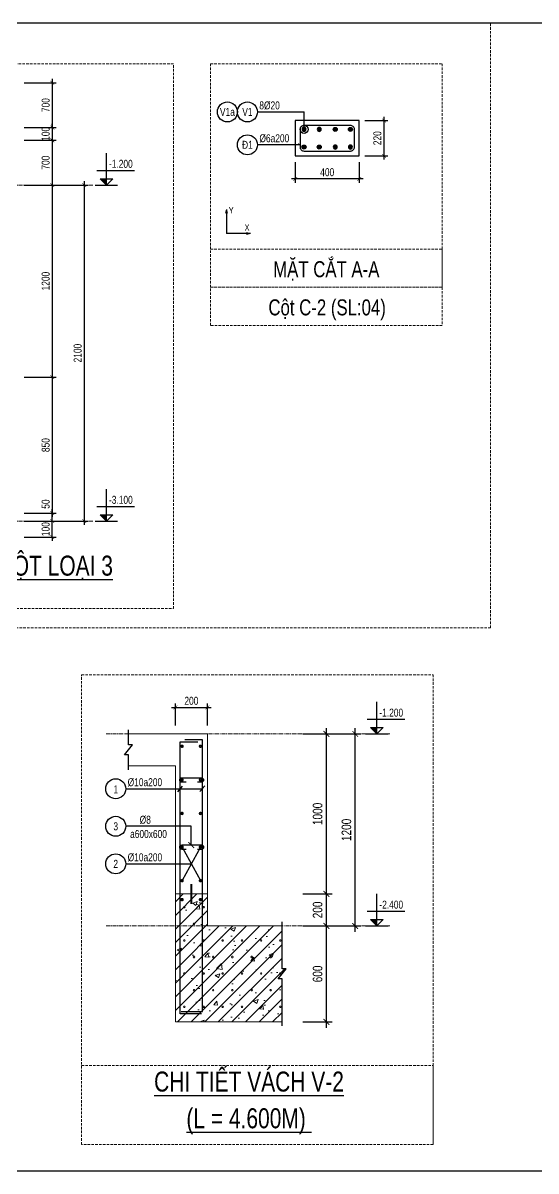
# Model space of a CAD drawing. Extents: x -165145 to 691808, y -202842 to 311040.
# Drawn here: x 249643 to 252848, y 34207 to 41382 of the extents above; entities that cross this region are included whole.
import ezdxf
from ezdxf.enums import TextEntityAlignment as Align

# ---------------------------------------------------------------- set-up
doc = ezdxf.new("R2010")
doc.units = 0
doc.header["$LTSCALE"] = 10
doc.header["$MEASUREMENT"] = 0
doc.linetypes.add('CENTER', pattern=[2, 1.25, -0.25, 0.25, -0.25])
doc.linetypes.add('HIDDEN', pattern=[2.3807, 1.587, -0.7937])
doc.layers.get('0').update_dxf_attribs({"linetype": 'CONTINUOUS'})
doc.layers.get('Defpoints').update_dxf_attribs({"color": 5, "linetype": 'CONTINUOUS'})
for name, color, linetype in [('6', 6, 'CONTINUOUS'), ('GE_KC_BORDER', 7, 'CONTINUOUS'), ('GE_KC_CHI', 1, 'CONTINUOUS'), ('GE_KC_SNODE', 6, 'CONTINUOUS'), ('GE_KC_STEEL', 6, 'CONTINUOUS'), ('GE_KC_TEXT_BIG', 4, 'CONTINUOUS'), ('GE_KC_TEXT_TK', 4, 'CONTINUOUS'), ('KCS_CHI', 1, 'CONTINUOUS'), ('KCS_HATCH', 201, 'CONTINUOUS')]:
    doc.layers.add(name, color=color, linetype=linetype)
for name, color, linetype, lineweight in [('9', 9, 'CONTINUOUS', 9), ('GE_KC_DIM', 1, 'CONTINUOUS', 20), ('GE_KC_HATCH', 250, 'CONTINUOUS', 20), ('GE_KC_NETKHUAT', 9, 'HIDDEN', 20), ('GE_KC_NETTHAY', 2, 'CONTINUOUS', 20), ('GE_KC_TEXT', 4, 'CONTINUOUS', 20), ('GE_KC_TRUC', 5, 'CENTER', 20)]:
    doc.layers.add(name, color=color, linetype=linetype, lineweight=lineweight)
doc.styles.add('GE_KC-Arial', font='arial.ttf', dxfattribs={"width": 0.75})
doc.styles.add('GE_KC_BIGTEXT', font='arial.ttf', dxfattribs={"width": 0.75})
doc.styles.add('GE_KC_TEXT', font='arial.ttf', dxfattribs={"width": 0.8})
doc.dimstyles.new('GE_KC_DIM20', dxfattribs={"dimscale": 20, "dimtxt": 2.5, "dimasz": 1.2, "dimexe": 1.2, "dimexo": 0, "dimgap": 0.8, "dimtad": 1, "dimdec": 0, "dimzin": 1, "dimdsep": 46, "dimtxsty": 'GE_KC-Arial', "dimblk": 'ARCHTICK', "dimcen": 1.2, "dimdle": 1.2, "dimclrd": 1, "dimclre": 1, "dimclrt": 4, "dimadec": 0, "dimazin": 0, "dimtfac": 1, "dimtdec": 0, "dimtix": 1, "dimtmove": 2, "dimatfit": 3, "dimfxl": 0.15, "dimtvp": 0.833333, "dimtolj": 1, "dimtzin": 0, "dimarcsym": 0})
doc.dimstyles.new('GE_KC_DIM30', dxfattribs={"dimscale": 30, "dimtxt": 2, "dimasz": 1.2, "dimexe": 1.2, "dimexo": 0, "dimgap": 0.8, "dimtad": 1, "dimdec": 0, "dimzin": 1, "dimdsep": 46, "dimtxsty": 'GE_KC-Arial', "dimblk": 'ARCHTICK', "dimcen": 1.2, "dimdle": 1.2, "dimclrd": 1, "dimclre": 1, "dimclrt": 4, "dimadec": 0, "dimazin": 0, "dimtfac": 1, "dimtdec": 0, "dimtix": 1, "dimtmove": 2, "dimatfit": 3, "dimfxl": 0.15, "dimtvp": 0.833333, "dimtolj": 1, "dimtzin": 0, "dimarcsym": 0})

# ---------------------------------------------------------------- blocks, each defined once
blk = doc.blocks.new('_Open30')
at = {"color": 0, "linetype": 'ByBlock', "lineweight": -2}
for p, q in [((-1, 0.27), (0, 0)), ((0, 0), (-1, -0.27)), ((0, 0), (-1, 0))]:
    blk.add_line(p, q, dxfattribs=at)
blk = doc.blocks.new('TOADO')
at = {"layer": 'GE_KC_BORDER'}
for p in [(0, 150), (150, 0)]:
    blk.add_line(p, (0, 0), dxfattribs=at)
at = {"layer": 'GE_KC_DIM', "xscale": 24, "yscale": 24, "zscale": 24, "rotation": 90}
blk.add_blockref('_Open30', (0, 150), dxfattribs=at)
at = {"layer": 'GE_KC_DIM', "xscale": 24, "yscale": 24, "zscale": 24}
blk.add_blockref('_Open30', (150, 0), dxfattribs=at)
at = {"layer": 'GE_KC_TEXT', "style": 'GE_KC_TEXT', "width": 0.75}
for s, p in [('Y', (14.1, 125)), ('X', (113.3, 17.1))]:
    blk.add_text(s, height=40, dxfattribs=at).set_placement(p)
blk = doc.blocks.new('_ArchTick')
at = {"color": 0, "linetype": 'ByBlock', "const_width": 0.15}
blk.add_lwpolyline([(-0.5, -0.5), (0.5, 0.5)], dxfattribs=at)
blk = doc.blocks.new('*D1078')
at = {"layer": 'Defpoints', "color": 0, "transparency": 16777216}
for p in [(249650, 38268.8), (249826.1, 38268.8), (249650, 38168.8)]:
    blk.add_point(p, dxfattribs=at)
at = {"layer": 'GE_KC_DIM', "color": 1, "lineweight": -2, "transparency": 16777216}
for p, q in [((249650, 38268.8), (249850.1, 38268.8)), ((249826.1, 38268.8), (249826.1, 38292.8)), ((249826.1, 38168.8), (249826.1, 38268.8)), ((249650, 38168.8), (249850.1, 38168.8)), ((249826.1, 38168.8), (249826.1, 38144.8))]:
    blk.add_line(p, q, dxfattribs=at)
at = {"layer": 'GE_KC_DIM', "color": 1, "lineweight": -2, "transparency": 16777216, "xscale": 24, "yscale": 24, "zscale": 24}
for p, rotation in [((249826.1, 38268.8), 270), ((249826.1, 38168.8), 90)]:
    blk.add_blockref('_ArchTick', p, dxfattribs=dict(at, rotation=rotation))
at = {"layer": 'GE_KC_DIM', "color": 4, "transparency": 16777216, "insert": (249784.6, 38218.8), "char_height": 50, "attachment_point": 5, "rotation": 90, "style": 'GE_KC-Arial'}
blk.add_mtext('\\A1;100', dxfattribs=at)
blk = doc.blocks.new('COS_CD')
at = {"layer": 'KCS_HATCH'}
blk.add_hatch(color=256, dxfattribs=at).paths.add_polyline_path([(37.5, 50), (87.5, 0), (87.5, 50)])
at = {"layer": 'KCS_CHI'}
for p, q in [((0, 0), (175, 0)), ((37.5, 50), (137.5, 50)), ((87.5, 0), (37.5, 50)), ((87.5, 0), (87.5, 50)), ((87.5, 0), (137.5, 50))]:
    blk.add_line(p, q, dxfattribs=at)
blk = doc.blocks.new('*D1079')
at = {"layer": 'Defpoints', "color": 0, "transparency": 16777216}
for p in [(249650, 39168.8), (249650, 38318.8), (249826.1, 38318.8)]:
    blk.add_point(p, dxfattribs=at)
at = {"layer": 'GE_KC_CHI', "color": 1, "lineweight": -2, "transparency": 16777216}
for p, q in [((249826.1, 39192.8), (249826.1, 38294.8)), ((249650, 39168.8), (249850.1, 39168.8)), ((249650, 38318.8), (249850.1, 38318.8))]:
    blk.add_line(p, q, dxfattribs=at)
at = {"layer": 'GE_KC_CHI', "color": 1, "lineweight": -2, "transparency": 16777216, "xscale": 24, "yscale": 24, "zscale": 24}
for p, rotation in [((249826.1, 39168.8), 90), ((249826.1, 38318.8), 270)]:
    blk.add_blockref('_ArchTick', p, dxfattribs=dict(at, rotation=rotation))
at = {"layer": 'GE_KC_CHI', "color": 4, "transparency": 16777216, "insert": (249784.6, 38743.8), "char_height": 50, "attachment_point": 5, "rotation": 90, "style": 'GE_KC-Arial'}
blk.add_mtext('\\A1;850', dxfattribs=at)
blk = doc.blocks.new('*D1080')
at = {"layer": 'Defpoints', "color": 0, "transparency": 16777216}
for p in [(249650, 38318.8), (249826.1, 38318.8), (249650, 38268.8)]:
    blk.add_point(p, dxfattribs=at)
at = {"layer": 'GE_KC_CHI', "color": 1, "lineweight": -2, "transparency": 16777216}
for p, q in [((249650, 38318.8), (249850.1, 38318.8)), ((249826.1, 38244.8), (249826.1, 38342.8)), ((249650, 38268.8), (249850.1, 38268.8))]:
    blk.add_line(p, q, dxfattribs=at)
at = {"layer": 'GE_KC_CHI', "color": 1, "lineweight": -2, "transparency": 16777216, "xscale": 24, "yscale": 24, "zscale": 24}
for p, rotation in [((249826.1, 38318.8), 90), ((249826.1, 38268.8), 270)]:
    blk.add_blockref('_ArchTick', p, dxfattribs=dict(at, rotation=rotation))
at = {"layer": 'GE_KC_CHI', "color": 4, "transparency": 16777216, "insert": (249784.6, 38375.1), "char_height": 50, "attachment_point": 5, "rotation": 90, "style": 'GE_KC-Arial'}
blk.add_mtext('\\A1;50', dxfattribs=at)
blk = doc.blocks.new('*D1082')
at = {"layer": 'Defpoints', "color": 0, "transparency": 16777216}
for p in [(249650, 40368.8), (249650, 39168.8), (249826.1, 39168.8)]:
    blk.add_point(p, dxfattribs=at)
at = {"layer": 'GE_KC_CHI', "color": 1, "lineweight": -2, "transparency": 16777216}
for p, q in [((249650, 40368.8), (249850.1, 40368.8)), ((249826.1, 40392.8), (249826.1, 39144.8)), ((249650, 39168.8), (249850.1, 39168.8))]:
    blk.add_line(p, q, dxfattribs=at)
at = {"layer": 'GE_KC_CHI', "color": 1, "lineweight": -2, "transparency": 16777216, "xscale": 24, "yscale": 24, "zscale": 24}
for p, rotation in [((249826.1, 40368.8), 90), ((249826.1, 39168.8), 270)]:
    blk.add_blockref('_ArchTick', p, dxfattribs=dict(at, rotation=rotation))
at = {"layer": 'GE_KC_CHI', "color": 4, "transparency": 16777216, "insert": (249784.6, 39768.8), "char_height": 50, "attachment_point": 5, "rotation": 90, "style": 'GE_KC-Arial'}
blk.add_mtext('\\A1;1200', dxfattribs=at)
blk = doc.blocks.new('*D1084')
at = {"layer": 'Defpoints', "color": 0, "transparency": 16777216}
for p in [(249650, 40368.8), (250026.1, 40368.8), (249650, 38268.8)]:
    blk.add_point(p, dxfattribs=at)
at = {"layer": 'GE_KC_CHI', "color": 1, "lineweight": -2, "transparency": 16777216}
for p, q in [((249650, 40368.8), (250050.1, 40368.8)), ((250026.1, 38244.8), (250026.1, 40392.8)), ((249650, 38268.8), (250050.1, 38268.8))]:
    blk.add_line(p, q, dxfattribs=at)
at = {"layer": 'GE_KC_CHI', "color": 1, "lineweight": -2, "transparency": 16777216, "xscale": 24, "yscale": 24, "zscale": 24}
for p, rotation in [((250026.1, 40368.8), 90), ((250026.1, 38268.8), 270)]:
    blk.add_blockref('_ArchTick', p, dxfattribs=dict(at, rotation=rotation))
at = {"layer": 'GE_KC_CHI', "color": 4, "transparency": 16777216, "insert": (249984.6, 39318.8), "char_height": 50, "attachment_point": 5, "rotation": 90, "style": 'GE_KC-Arial'}
blk.add_mtext('\\A1;2100', dxfattribs=at)
blk = doc.blocks.new('GE_KC_SNODE_ L1')
at = {"layer": 'GE_KC_SNODE'}
blk.add_hatch(color=0, dxfattribs=at).paths.add_polyline_path([(12.5, 0, 1), (-12.5, 0, 1)])
at = {"layer": 'GE_KC_SNODE', "color": 0}
blk.add_circle((0, 0), 12.5, dxfattribs=at)
blk = doc.blocks.new('*D1285')
at = {"layer": 'Defpoints', "color": 0, "transparency": 16777216}
for p in [(251343.6, 40511.1), (251743.6, 40511.1), (251343.6, 40407.5)]:
    blk.add_point(p, dxfattribs=at)
at = {"layer": 'GE_KC_DIM', "color": 1, "lineweight": -2, "transparency": 16777216}
for p, q in [((251343.6, 40511.1), (251343.6, 40383.5)), ((251743.6, 40511.1), (251743.6, 40383.5)), ((251767.6, 40407.5), (251319.6, 40407.5))]:
    blk.add_line(p, q, dxfattribs=at)
at = {"layer": 'GE_KC_DIM', "color": 1, "lineweight": -2, "transparency": 16777216, "xscale": 24, "yscale": 24, "zscale": 24, "rotation": 180}
blk.add_blockref('_ArchTick', (251343.6, 40407.5), dxfattribs=at)
at = {"layer": 'GE_KC_DIM', "color": 1, "lineweight": -2, "transparency": 16777216, "xscale": 24, "yscale": 24, "zscale": 24}
blk.add_blockref('_ArchTick', (251743.6, 40407.5), dxfattribs=at)
at = {"layer": 'GE_KC_DIM', "color": 4, "transparency": 16777216, "insert": (251543.6, 40449), "char_height": 50, "attachment_point": 5, "style": 'GE_KC-Arial'}
blk.add_mtext('\\A1;400', dxfattribs=at)
blk = doc.blocks.new('*D1286')
at = {"layer": 'Defpoints', "color": 0, "transparency": 16777216}
for p in [(251777.9, 40771.7), (251898.5, 40771.7), (251777.9, 40551.7)]:
    blk.add_point(p, dxfattribs=at)
at = {"layer": 'GE_KC_DIM', "color": 1, "lineweight": -2, "transparency": 16777216}
for p, q in [((251777.9, 40771.7), (251922.5, 40771.7)), ((251898.5, 40527.7), (251898.5, 40795.7)), ((251777.9, 40551.7), (251922.5, 40551.7))]:
    blk.add_line(p, q, dxfattribs=at)
at = {"layer": 'GE_KC_DIM', "color": 1, "lineweight": -2, "transparency": 16777216, "xscale": 24, "yscale": 24, "zscale": 24}
for p, rotation in [((251898.5, 40771.7), 90), ((251898.5, 40551.7), 270)]:
    blk.add_blockref('_ArchTick', p, dxfattribs=dict(at, rotation=rotation))
at = {"layer": 'GE_KC_DIM', "color": 4, "transparency": 16777216, "insert": (251856.9, 40661.7), "char_height": 50, "attachment_point": 5, "rotation": 90, "style": 'GE_KC-Arial'}
blk.add_mtext('\\A1;220', dxfattribs=at)
blk = doc.blocks.new('*D1386')
at = {"layer": 'Defpoints', "color": 0, "transparency": 16777216}
for p in [(251553.5, 36938.8), (251718.4, 36938.8), (251553.7, 35738.8)]:
    blk.add_point(p, dxfattribs=at)
at = {"layer": 'GE_KC_DIM', "color": 1, "lineweight": -2, "transparency": 16777216}
for p, q in [((251718.4, 35702.8), (251718.4, 36974.8)), ((251553.5, 36938.8), (251754.4, 36938.8)), ((251553.7, 35738.8), (251754.4, 35738.8))]:
    blk.add_line(p, q, dxfattribs=at)
at = {"layer": 'GE_KC_DIM', "color": 1, "lineweight": -2, "transparency": 16777216, "xscale": 36, "yscale": 36, "zscale": 36}
for p, rotation in [((251718.4, 36938.8), 90), ((251718.4, 35738.8), 270)]:
    blk.add_blockref('_ArchTick', p, dxfattribs=dict(at, rotation=rotation))
at = {"layer": 'GE_KC_DIM', "color": 4, "transparency": 16777216, "insert": (251663.8, 36338.8), "char_height": 60, "attachment_point": 5, "rotation": 90, "style": 'GE_KC-Arial'}
blk.add_mtext('\\A1;1200', dxfattribs=at)
blk = doc.blocks.new('*D1387')
at = {"layer": 'Defpoints', "color": 0, "transparency": 16777216}
for p in [(251391.6, 35738.8), (251538.2, 35738.8), (251391.6, 35138.8)]:
    blk.add_point(p, dxfattribs=at)
at = {"layer": 'GE_KC_DIM', "color": 1, "lineweight": -2, "transparency": 16777216}
for p, q in [((251391.6, 35738.8), (251574.2, 35738.8)), ((251538.2, 35102.8), (251538.2, 35774.8)), ((251391.6, 35138.8), (251574.2, 35138.8))]:
    blk.add_line(p, q, dxfattribs=at)
at = {"layer": 'GE_KC_DIM', "color": 1, "lineweight": -2, "transparency": 16777216, "xscale": 36, "yscale": 36, "zscale": 36}
for p, rotation in [((251538.2, 35738.8), 90), ((251538.2, 35138.8), 270)]:
    blk.add_blockref('_ArchTick', p, dxfattribs=dict(at, rotation=rotation))
at = {"layer": 'GE_KC_DIM', "color": 4, "transparency": 16777216, "insert": (251483.6, 35438.8), "char_height": 60, "attachment_point": 5, "rotation": 90, "style": 'GE_KC-Arial'}
blk.add_mtext('\\A1;600', dxfattribs=at)
blk = doc.blocks.new('*D1388')
at = {"layer": 'Defpoints', "color": 0, "transparency": 16777216}
for p in [(251391.6, 35938.8), (251538.2, 35938.8), (251391.6, 35738.8)]:
    blk.add_point(p, dxfattribs=at)
at = {"layer": 'GE_KC_DIM', "color": 1, "lineweight": -2, "transparency": 16777216}
for p, q in [((251538.2, 35702.8), (251538.2, 35974.8)), ((251391.6, 35938.8), (251574.2, 35938.8)), ((251391.6, 35738.8), (251574.2, 35738.8))]:
    blk.add_line(p, q, dxfattribs=at)
at = {"layer": 'GE_KC_DIM', "color": 1, "lineweight": -2, "transparency": 16777216, "xscale": 36, "yscale": 36, "zscale": 36}
for p, rotation in [((251538.2, 35938.8), 90), ((251538.2, 35738.8), 270)]:
    blk.add_blockref('_ArchTick', p, dxfattribs=dict(at, rotation=rotation))
at = {"layer": 'GE_KC_DIM', "color": 4, "transparency": 16777216, "insert": (251483.6, 35838.8), "char_height": 60, "attachment_point": 5, "rotation": 90, "style": 'GE_KC-Arial'}
blk.add_mtext('\\A1;200', dxfattribs=at)
blk = doc.blocks.new('*D1389')
at = {"layer": 'Defpoints', "color": 0, "transparency": 16777216}
for p in [(251391.6, 36938.8), (251538.2, 36938.8), (251391.6, 35938.8)]:
    blk.add_point(p, dxfattribs=at)
at = {"layer": 'GE_KC_DIM', "color": 1, "lineweight": -2, "transparency": 16777216}
for p, q in [((251538.2, 35902.8), (251538.2, 36974.8)), ((251391.6, 36938.8), (251574.2, 36938.8)), ((251391.6, 35938.8), (251574.2, 35938.8))]:
    blk.add_line(p, q, dxfattribs=at)
at = {"layer": 'GE_KC_DIM', "color": 1, "lineweight": -2, "transparency": 16777216, "xscale": 36, "yscale": 36, "zscale": 36}
for p, rotation in [((251538.2, 36938.8), 90), ((251538.2, 35938.8), 270)]:
    blk.add_blockref('_ArchTick', p, dxfattribs=dict(at, rotation=rotation))
at = {"layer": 'GE_KC_DIM', "color": 4, "transparency": 16777216, "insert": (251483.6, 36438.8), "char_height": 60, "attachment_point": 5, "rotation": 90, "style": 'GE_KC-Arial'}
blk.add_mtext('\\A1;1000', dxfattribs=at)
blk = doc.blocks.new('*U1390')
at = {"layer": 'GE_KC_SNODE', "const_width": 10.2}
blk.add_lwpolyline([(-5.7, 0, -1), (5.7, 0, -1)], format="xyb", close=True, dxfattribs=at)
blk = doc.blocks.new('*U1391')
at = {"layer": 'GE_KC_NETTHAY', "color": 0, "linetype": 'ByBlock', "lineweight": -2, "transparency": 16777216}
for p in [(0, 0), (115, 0)]:
    blk.add_blockref('*U1390', p, dxfattribs=at)
blk = doc.blocks.new('*U1392')
at = {"layer": 'GE_KC_SNODE', "const_width": 10.2}
blk.add_lwpolyline([(-5.7, 0, -1), (5.7, 0, -1)], format="xyb", close=True, dxfattribs=at)
blk = doc.blocks.new('*U1393')
at = {"layer": 'GE_KC_NETTHAY', "color": 0, "linetype": 'ByBlock', "lineweight": -2, "transparency": 16777216}
for p in [(0, 840), (115, 840), (0, 630), (115, 630), (0, 420), (115, 420), (0, 210), (115, 210), (0, 0), (115, 0)]:
    blk.add_blockref('*U1392', p, dxfattribs=at)
blk = doc.blocks.new('*U1394')
at = {"layer": '6'}
blk.add_lwpolyline([(-34.4, -14.1), (-60.2, -14.1, -1), (-60.2, 14.1), (60.2, 14.1, -1), (60.2, -14.1), (36.7, -14.1)], format="xyb", dxfattribs=at)
blk = doc.blocks.new('*U1395')
at = {"layer": '6', "color": 0, "linetype": 'ByBlock', "lineweight": -2, "transparency": 16777216}
blk.add_blockref('*U1394', (0, 0), dxfattribs=at)
blk = doc.blocks.new('*D1396')
at = {"layer": 'Defpoints', "color": 0, "transparency": 16777216}
for p in [(250794.9, 37104.1), (250594.9, 36991.4), (250794.9, 36991.4)]:
    blk.add_point(p, dxfattribs=at)
at = {"layer": 'GE_KC_CHI', "color": 1, "lineweight": -2, "transparency": 16777216}
for p, q in [((250570.9, 37104.1), (250818.9, 37104.1)), ((250594.9, 36991.4), (250594.9, 37128.1)), ((250794.9, 36991.4), (250794.9, 37128.1))]:
    blk.add_line(p, q, dxfattribs=at)
at = {"layer": 'GE_KC_CHI', "color": 1, "lineweight": -2, "transparency": 16777216, "xscale": 24, "yscale": 24, "zscale": 24, "rotation": 180}
blk.add_blockref('_ArchTick', (250594.9, 37104.1), dxfattribs=at)
at = {"layer": 'GE_KC_CHI', "color": 1, "lineweight": -2, "transparency": 16777216, "xscale": 24, "yscale": 24, "zscale": 24}
blk.add_blockref('_ArchTick', (250794.9, 37104.1), dxfattribs=at)
at = {"layer": 'GE_KC_CHI', "color": 4, "transparency": 16777216, "insert": (250694.9, 37145.6), "char_height": 50, "attachment_point": 5, "style": 'GE_KC-Arial'}
blk.add_mtext('\\A1;200', dxfattribs=at)
blk = doc.blocks.new('*D1821')
at = {"layer": 'Defpoints', "color": 0, "transparency": 16777216}
for p in [(249650, 40648.7), (249650, 40368.8), (249826.1, 40368.8)]:
    blk.add_point(p, dxfattribs=at)
at = {"layer": 'GE_KC_CHI', "color": 1, "lineweight": -2, "transparency": 16777216}
for p, q in [((249650, 40648.7), (249850.1, 40648.7)), ((249826.1, 40672.7), (249826.1, 40344.8)), ((249650, 40368.8), (249850.1, 40368.8))]:
    blk.add_line(p, q, dxfattribs=at)
at = {"layer": 'GE_KC_CHI', "color": 1, "lineweight": -2, "transparency": 16777216, "xscale": 24, "yscale": 24, "zscale": 24}
for p, rotation in [((249826.1, 40648.7), 90), ((249826.1, 40368.8), 270)]:
    blk.add_blockref('_ArchTick', p, dxfattribs=dict(at, rotation=rotation))
at = {"layer": 'GE_KC_CHI', "color": 4, "transparency": 16777216, "insert": (249784.6, 40508.8), "char_height": 50, "attachment_point": 5, "rotation": 90, "style": 'GE_KC-Arial'}
blk.add_mtext('\\A1;700', dxfattribs=at)
blk = doc.blocks.new('*D1822')
at = {"layer": 'Defpoints', "color": 0, "transparency": 16777216}
for p in [(249650, 41008.3), (249650, 40728.5), (249826.1, 40728.5)]:
    blk.add_point(p, dxfattribs=at)
at = {"layer": 'GE_KC_CHI', "color": 1, "lineweight": -2, "transparency": 16777216}
for p, q in [((249650, 41008.3), (249850.1, 41008.3)), ((249826.1, 41032.3), (249826.1, 40704.5)), ((249650, 40728.5), (249850.1, 40728.5))]:
    blk.add_line(p, q, dxfattribs=at)
at = {"layer": 'GE_KC_CHI', "color": 1, "lineweight": -2, "transparency": 16777216, "xscale": 24, "yscale": 24, "zscale": 24}
for p, rotation in [((249826.1, 41008.3), 90), ((249826.1, 40728.5), 270)]:
    blk.add_blockref('_ArchTick', p, dxfattribs=dict(at, rotation=rotation))
at = {"layer": 'GE_KC_CHI', "color": 4, "transparency": 16777216, "insert": (249784.6, 40868.4), "char_height": 50, "attachment_point": 5, "rotation": 90, "style": 'GE_KC-Arial'}
blk.add_mtext('\\A1;700', dxfattribs=at)
blk = doc.blocks.new('*D1823')
at = {"layer": 'Defpoints', "color": 0, "transparency": 16777216}
for p in [(249650, 40728.5), (249650, 40648.7), (249826.1, 40648.7)]:
    blk.add_point(p, dxfattribs=at)
at = {"layer": 'GE_KC_CHI', "color": 1, "lineweight": -2, "transparency": 16777216}
for p, q in [((249650, 40728.5), (249850.1, 40728.5)), ((249826.1, 40728.5), (249826.1, 40752.5)), ((249826.1, 40728.5), (249826.1, 40648.7)), ((249650, 40648.7), (249850.1, 40648.7)), ((249826.1, 40648.7), (249826.1, 40624.7))]:
    blk.add_line(p, q, dxfattribs=at)
at = {"layer": 'GE_KC_CHI', "color": 1, "lineweight": -2, "transparency": 16777216, "xscale": 24, "yscale": 24, "zscale": 24}
for p, rotation in [((249826.1, 40728.5), 270), ((249826.1, 40648.7), 90)]:
    blk.add_blockref('_ArchTick', p, dxfattribs=dict(at, rotation=rotation))
at = {"layer": 'GE_KC_CHI', "color": 4, "transparency": 16777216, "insert": (249784.6, 40688.6), "char_height": 50, "attachment_point": 5, "rotation": 90, "style": 'GE_KC-Arial'}
blk.add_mtext('\\A1;100', dxfattribs=at)

msp = doc.modelspace()

# ---------------------------------------------------------------- hatches: boundary and pattern name
at = {"layer": 'GE_KC_HATCH', "ltscale": 0.5}
h = msp.add_hatch(dxfattribs=at)
h.set_pattern_fill('BETONG', color=256, scale=40, pattern_type=2)
h.set_pattern_definition([(0, (87688.2, -133126.9), (0, 207.8461), [5, -115]), (0, (87688.2, -133118.24), (0, 207.8461), [5, -115]), (120, (87688.2, -133126.9), (-180, -103.92305), [5, -115]), (120, (87695.7, -133122.57), (-180, -103.92305), [5, -115]), (0, (87748.2, -133022.98), (0, 207.8461), [5, -115]), (0, (87748.2, -133014.32), (0, 207.8461), [5, -115]), (120, (87748.2, -133022.98), (-180, -103.92305), [5, -115]), (120, (87755.7, -133018.65), (-180, -103.92305), [5, -115]), (60, (87693.2, -133126.9), (-180, 103.92305), [5, -115]), (60, (87685.7, -133122.57), (-180, 103.92305), [5, -115]), (60, (87753.2, -133230.82), (-180, 103.92305), [5, -115]), (60, (87745.7, -133226.5), (-180, 103.92305), [5, -115]), (45, (87688.21, -133126.9), (-42.426407, 42.426407), []), (50, (87688.2, -133126.9), (286.90407, -25.10085), [30, -330]), (355, (87688.2, -133126.9), (-55.50053, 300.87685), [24, -264]), (100.4514, (87712.12, -133129), (231.40375, 275.77582), [25.49608, -280.45684]), (46.1842, (87688.2, -133046.9), (426.8964, -66.2076), [45, -495]), (96.6356, (87723.8, -133052.4), (373.8651, 389.64715), [38.2441, -420.6852]), (351.1842, (87688.2, -133046.9), (373.8648, 389.6474), [36, -396]), (21, (87728.2, -133066.9), (238.76282, -161.04756), [30, -330]), (326, (87728.2, -133066.9), (97.32613, 290.06), [24, -264]), (71.4514, (87748.1, -133080.32), (336.08905, 129.0122), [25.49608, -280.45684]), (37.5, (87688.21, -133126.9), (4.86394, 133.15754), [0, -260.8, 0, -268, 0, -265]), (7.5, (87688.21, -133126.9), (105.227815, 157.764685), [0, -152.8, 0, -254.8, 0, -101]), (327.5, (87599.01, -133126.9), (213.528974, -9.02195), [0, -100, 0, -312, 0, -414]), (317.5, (87559, -133126.9), (233.27447, 40.042), [0, -130, 0, -207.2, 0, -294])])
h.paths.add_polyline_path([(251237.18152, 35407.59961), (251287.18152, 35470.09961), (251262.18152, 35470.09961), (251262.18152, 35738.84961), (250794.94646, 35738.84961), (250794.94646, 35938.84961), (250594.94646, 35938.84961), (250594.94646, 35138.84961), (251262.18152, 35138.84961), (251262.18152, 35407.59961)])

# ---------------------------------------------------------------- linework, layer by layer
at = {"layer": '6'}
msp.add_lwpolyline([(250662.43071, 36637.15631), (250636.60879, 36637.15631, -1), (250636.60879, 36665.31498), (250757.07107, 36665.31498, -1), (250757.07107, 36637.15631), (250733.50084, 36637.15631)], format="xyb", dxfattribs=at)
at = {"layer": '9', "const_width": 12.5}
msp.add_lwpolyline([(250694.94646, 35875.99295), (250694.94646, 36001.70627)], dxfattribs=at).dxf.unprotected_set("ltscale", 0)
at = {"layer": 'Defpoints'}
msp.add_lwpolyline([(247454.62104, 41381.99009), (256079.62104, 41381.99009), (256079.62104, 34206.99009), (247454.62104, 34206.99009)], close=True, dxfattribs=at)
at = {"layer": 'GE_KC_BORDER'}
msp.add_lwpolyline([(251343.64493, 40551.73635), (251743.64493, 40551.73635), (251743.64493, 40771.73635), (251343.64493, 40771.73635)], close=True, dxfattribs=at)
at = {"layer": 'GE_KC_CHI'}
for p, q in [((251107.39801, 40825.79659), (251398.64493, 40825.79659)), ((251398.64493, 40716.73635), (251398.64493, 40825.79659)), ((251373.64493, 40620.38925), (251108.04257, 40620.38925)), ((250164.10406, 40368.84256), (250164.10406, 40568.84256)), ((250104.10406, 40460.84256), (250339.26724, 40460.84256)), ((250164.10406, 38268.84256), (250164.10406, 38468.84256)), ((250104.10406, 38360.84256), (250339.26724, 38360.84256)), ((251853.48586, 36938.84961), (251853.48586, 37138.84961)), ((251793.48586, 37030.84961), (252028.64904, 37030.84961)), ((250751.60879, 36231.76603), (250636.60879, 36021.76603)), ((250636.60879, 36231.76603), (250751.60879, 36021.76603)), ((251853.48586, 35738.84961), (251853.48586, 35938.84961)), ((251793.48586, 35830.84961), (252028.64904, 35830.84961))]:
    msp.add_line(p, q, dxfattribs=at)
for points in [[(250284.78684, 36595.96393), (250763.88332, 36595.96393)], [(250637.29626, 36612.53815), (250607.29626, 36577.53815)], [(250778.08979, 36613.46393), (250748.08979, 36578.46393)], [(250284.78684, 36126.68601), (250693.18045, 36126.68601)]]:
    msp.add_lwpolyline(points, dxfattribs=at)
msp.add_circle((251398.64493, 40716.73635), 25, dxfattribs=at)
at = {"layer": 'GE_KC_NETKHUAT'}
msp.add_lwpolyline([(247454.62104, 37601.29119), (252564.48284, 37601.29119), (252564.48284, 41381.99009), (252564.48284, 41381.99009)], dxfattribs=at)
for points in [[(247816.45975, 37721.9375), (250583.10955, 37721.9375), (250583.10955, 41127.26247), (247816.45975, 41127.26247)], [(250814.15735, 41127.26247), (252261.5705, 41127.26247), (252261.5705, 39730.27751), (250814.15735, 39730.27751)], [(250814.15735, 39968.97003), (252261.5705, 39968.97003), (252261.5705, 39730.27751), (250814.15735, 39730.27751)], [(250814.15735, 39730.27751), (252261.5705, 39730.27751), (252261.5705, 39491.58499), (250814.15735, 39491.58499)], [(250009.13863, 37309.06684), (252205.21677, 37309.06684), (252205.21677, 34372.2807), (250009.13863, 34372.2807)], [(250009.13863, 34866.67467), (252205.21677, 34866.67467), (252205.21677, 34372.2807), (250009.13863, 34372.2807)]]:
    msp.add_lwpolyline(points, close=True, dxfattribs=at)
at = {"layer": 'GE_KC_NETTHAY'}
for p, q in [((250794.94646, 36938.84961), (250301.96078, 36938.84961)), ((250794.94646, 35738.84961), (250794.94646, 36938.84961)), ((250594.94646, 36738.84961), (250301.96078, 36738.84961)), ((250594.94646, 36738.84961), (250594.94646, 35138.84961)), ((250594.94646, 35938.84961), (250794.94646, 35938.84961)), ((250794.94646, 35738.84961), (251262.18152, 35738.84961)), ((250594.94646, 35138.84961), (251262.18152, 35138.84961))]:
    msp.add_line(p, q, dxfattribs=at)
at = {"layer": 'GE_KC_STEEL'}
msp.add_lwpolyline([(251398.64493, 40581.73635), (251688.64493, 40581.73635, 0.4142135624), (251713.64493, 40606.73635), (251713.64493, 40716.73635, 0.4142135624), (251688.64493, 40741.73635), (251398.64493, 40741.73635, 0.4142135624), (251373.64493, 40716.73635), (251373.64493, 40606.73635, 0.4142135624)], format="xyb", close=True, dxfattribs=at)
for points in [[(250758.23999, 35190.21436), (250624.94646, 35190.21436), (250624.94646, 36888.64295), (250735.73999, 36888.64295)], [(250631.65293, 35203.98217), (250764.94646, 35203.98217), (250764.94646, 36902.41075), (250654.15293, 36902.41075)]]:
    msp.add_lwpolyline(points, dxfattribs=at)
at = {"layer": 'GE_KC_TEXT_TK', "color": 1}
for centre in [(250919.89801, 40825.79659), (251044.89801, 40825.79659), (251044.89801, 40620.38925), (250222.28684, 36595.96393), (250222.28684, 36361.50186), (250222.28684, 36126.68601)]:
    msp.add_circle(centre, 62.5, dxfattribs=at)
at = {"layer": 'GE_KC_TRUC', "ltscale": 2}
for p, q in [((250080.02701, 40368.84256), (248051.84219, 40368.84256)), ((250080.02701, 38268.84256), (248251.84219, 38268.84256)), ((250162.19645, 36938.84961), (251934.09785, 36938.84961)), ((250162.19645, 35738.84961), (251934.09785, 35738.84961))]:
    msp.add_line(p, q, dxfattribs=at)
at = {"layer": 'KCS_CHI'}
for points in [[(250301.96078, 36713.84961), (250301.96078, 36807.59961), (250276.96078, 36807.59961), (250326.96078, 36870.09961), (250301.96078, 36870.09961), (250301.96078, 36963.84961)], [(251262.18152, 35113.84961), (251262.18152, 35407.59961), (251237.18152, 35407.59961), (251287.18152, 35470.09961), (251262.18152, 35470.09961), (251262.18152, 35763.84961)]]:
    msp.add_lwpolyline(points, dxfattribs=at)

# ---------------------------------------------------------------- block references
at = {"layer": '6'}
msp.add_blockref('*U1395', (250696.83993, 36230.84705), dxfattribs=at)
at = {"layer": 'GE_KC_BORDER'}
msp.add_blockref('TOADO', (250914.15735, 40066.39604), dxfattribs=at)
at = {"layer": 'GE_KC_CHI', "xscale": 23.6250000000001, "yscale": 23.6250000000001, "zscale": 23.6250000000001, "rotation": 90}
msp.add_blockref('_ArchTick', (251373.64493, 40620.38925), dxfattribs=at)
at = {"layer": 'GE_KC_CHI', "xscale": 0.8, "yscale": 0.8, "zscale": 0.8}
for p in [(250094.10406, 40368.84256), (250094.10406, 38268.84256), (251783.48586, 36938.84961), (251783.48586, 35738.84961)]:
    msp.add_blockref('COS_CD', p, dxfattribs=at)
at = {"layer": 'GE_KC_NETTHAY'}
for name, p in [('*U1393', (250636.60879, 36021.76603)), ('*U1391', (250636.60879, 35903.28187))]:
    msp.add_blockref(name, p, dxfattribs=at)
at = {"layer": 'GE_KC_SNODE', "xscale": -1}
for p in [(251398.64493, 40716.73635), (251493.64493, 40716.73635)]:
    msp.add_blockref('GE_KC_SNODE_ L1', p, dxfattribs=at)
at = {"layer": 'GE_KC_SNODE'}
for p in [(251593.64493, 40716.73635), (251688.64493, 40716.73635)]:
    msp.add_blockref('GE_KC_SNODE_ L1', p, dxfattribs=at)
at = {"layer": 'GE_KC_SNODE', "rotation": 180}
for p in [(251398.64493, 40606.73635), (251493.64493, 40606.73635)]:
    msp.add_blockref('GE_KC_SNODE_ L1', p, dxfattribs=at)
at = {"layer": 'GE_KC_SNODE', "xscale": -1, "rotation": 180}
for p in [(251593.64493, 40606.73635), (251688.64493, 40606.73635)]:
    msp.add_blockref('GE_KC_SNODE_ L1', p, dxfattribs=at)

# ---------------------------------------------------------------- texts
at = {"layer": 'GE_KC_TEXT', "style": 'GE_KC_TEXT', "width": 0.75}
for s, p in [('8%%C20', (251119.39801, 40841.79659)), ('%%C6a200', (251120.04257, 40636.38925)), ('-1.200', (250179.95024, 40476.84256)), ('-3.100', (250179.95024, 38376.84256)), ('-1.200', (251869.33204, 37046.84961)), ('%%C10a200', (250296.78684, 36611.96393)), ('%%C8', (250371.92066, 36377.50186)), ('a600x600', (250312.03072, 36288.37788)), ('%%C10a200', (250296.78684, 36142.68601)), ('-2.400', (251869.33204, 35846.84961))]:
    msp.add_text(s, height=50, dxfattribs=at).set_placement(p)
at = {"layer": 'GE_KC_TEXT_BIG', "width": 0.75}
for s, height, style, p in [('MẶT CẮT A-A', 100, 'GE_KC_TEXT', (251537.86393, 39793.14326)), ('Cột C-2 (SL:04) ', 100, 'GE_KC_TEXT', (251557.65593, 39554.45073)), ('%%UQUY CÁCH THÉP CỔ CỘT LOẠI 3', 125, 'GE_KC_BIGTEXT', (249171.52697, 37928.10198)), ('%%UCHI TIẾT VÁCH V-2', 125, 'GE_KC_BIGTEXT', (251054.86168, 34703.69652)), ('%%U(L = 4.600M) ', 125, 'GE_KC_BIGTEXT', (251054.86168, 34474.22062))]:
    msp.add_text(s, height=height, dxfattribs=dict(at, style=style)).set_placement(p, align=Align.CENTER)
at = {"layer": 'GE_KC_TEXT_TK', "style": 'GE_KC_TEXT', "width": 0.75}
for s, p in [('V1a', (250919.89801, 40825.79659)), ('V1', (251044.89801, 40825.79659)), ('Đ1', (251044.89801, 40620.38925)), ('1', (250222.28684, 36591.56074)), ('3', (250222.28684, 36361.50186)), ('2', (250222.28684, 36126.68601))]:
    msp.add_text(s, height=50, dxfattribs=at).set_placement(p, align=Align.MIDDLE_CENTER)

# ---------------------------------------------------------------- dimensions: what is measured, and where the dimension line sits
at = {"layer": 'GE_KC_CHI'}
for base, p1, p2, text, picture, middle in [((249826.10406, 40728.50829), (249650.03792, 41008.34116), (249650.03792, 40728.50829), '700', '*D1822', (249784.57541, 40868.42472)), ((249826.10406, 40648.67543), (249650.03792, 40728.50829), (249650.03792, 40648.67543), '100', '*D1823', (249784.57541, 40688.59186)), ((249826.10406, 40368.84256), (249650.03792, 40648.67543), (249650.03792, 40368.84256), '700', '*D1821', (249784.57541, 40508.759))]:
    dim = msp.add_linear_dim(base=base, p1=p1, p2=p2, angle=90, text=text, dimstyle='GE_KC_DIM20', dxfattribs=at)
    dim.commit()
    dim.dimension.update_dxf_attribs({"geometry": picture, "text_midpoint": middle})
for base, p1, p2, picture, middle in [((249826.10406, 39168.84256), (249650.03792, 40368.84256), (249650.03792, 39168.84256), '*D1082', (249784.57541, 39768.84256)), ((250026.10406, 40368.84256), (249650.03792, 38268.84256), (249650.03792, 40368.84256), '*D1084', (249984.57541, 39318.84256)), ((249826.10406, 38318.84256), (249650.03792, 39168.84256), (249650.03792, 38318.84256), '*D1079', (249784.57541, 38743.84256))]:
    dim = msp.add_linear_dim(base=base, p1=p1, p2=p2, angle=90, dimstyle='GE_KC_DIM20', dxfattribs=at)
    dim.commit()
    dim.dimension.update_dxf_attribs({"geometry": picture, "text_midpoint": middle})
dim = msp.add_linear_dim(base=(249826.10406, 38318.84256), p1=(249650.03792, 38268.84256), p2=(249650.03792, 38318.84256), angle=90, dimstyle='GE_KC_DIM20', dxfattribs=at)
dim.commit()
dim.dimension.update_dxf_attribs({"geometry": '*D1080', "text_midpoint": (249784.57541, 38375.08386), "dimtype": 160})
dim = msp.add_linear_dim(base=(250794.94646, 37104.05842), p1=(250594.94646, 36991.38489), p2=(250794.94646, 36991.38489), dimstyle='GE_KC_DIM20', dxfattribs=at)
dim.commit()
dim.dimension.update_dxf_attribs({"geometry": '*D1396', "text_midpoint": (250694.94646, 37145.58707)})
at = {"layer": 'GE_KC_DIM'}
for base, p1, p2, dimstyle, picture, middle in [((251898.45179, 40771.73635), (251777.87322, 40551.73635), (251777.87322, 40771.73635), 'GE_KC_DIM20', '*D1286', (251856.92314, 40661.73635)), ((249826.10406, 38268.84256), (249650.03792, 38168.84256), (249650.03792, 38268.84256), 'GE_KC_DIM20', '*D1078', (249784.57541, 38218.84256)), ((251538.18708, 36938.84961), (251391.58386, 35938.84961), (251391.58386, 36938.84961), 'GE_KC_DIM30', '*D1389', (251483.5527, 36438.84961)), ((251718.43818, 36938.84961), (251553.71713, 35738.84961), (251553.52356, 36938.84961), 'GE_KC_DIM30', '*D1386', (251663.8038, 36338.84961)), ((251538.18708, 35938.84961), (251391.58386, 35738.84961), (251391.58386, 35938.84961), 'GE_KC_DIM30', '*D1388', (251483.5527, 35838.84961)), ((251538.18708, 35738.84961), (251391.58386, 35138.84961), (251391.58386, 35738.84961), 'GE_KC_DIM30', '*D1387', (251483.5527, 35438.84961))]:
    dim = msp.add_linear_dim(base=base, p1=p1, p2=p2, angle=90, dimstyle=dimstyle, dxfattribs=at)
    dim.commit()
    dim.dimension.update_dxf_attribs({"geometry": picture, "text_midpoint": middle})
dim = msp.add_linear_dim(base=(251343.64493, 40407.4913), p1=(251743.64493, 40511.08434), p2=(251343.64493, 40511.08434), dimstyle='GE_KC_DIM20', dxfattribs=at)
dim.commit()
dim.dimension.update_dxf_attribs({"geometry": '*D1285', "text_midpoint": (251543.64493, 40449.01995)})

# ---------------------------------------------------------------- leaders
at = {"layer": '6'}
msp.add_leader([(250694.06977, 36244.52791), (250694.06977, 36361.50186), (250284.78684, 36361.50186)], dimstyle='GE_KC_DIM30', override={"dimgap": 0.8, "dimtad": 0, "dimldrblk": 'ArchTick'}, dxfattribs=at)

doc.saveas('drawing.dxf')
